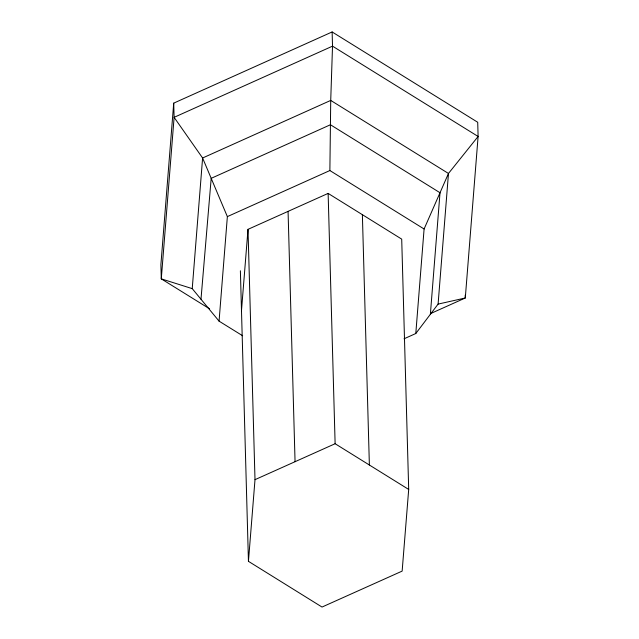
<?xml version="1.0" encoding="UTF-8"?>
<svg xmlns="http://www.w3.org/2000/svg" width="639" height="639" viewBox="0 0 639 639"><rect width="100%" height="100%" fill="white"/><g stroke="black" fill="none" stroke-linecap="round" stroke-linejoin="round"><path stroke-width="0.96" d="M404.008 338.822L415.797 333.518L424.096 228.994L329.876 170.541L330.722 100.419L332.52 46.152L332.128 31.95L173.712 103.143L160.892 264.666L161.284 278.86L209.536 308.797M242.62 335.755L219.065 321.145L192.235 288.636L202.603 158.001L174.112 117.344L173.712 103.143M219.065 321.145L227.364 216.613L202.603 158.001L330.722 100.419L448.474 173.473L438.098 304.1L415.797 333.518M430.366 314.308L440.015 192.738L330.427 124.749L211.189 178.337L200.989 299.244M241.454 311.009L248.004 229.345L328.134 193.401L401.707 239.122L408.696 489.442L402.147 571.106L322.024 607.05L248.443 561.33L240.384 270.776M248.443 561.33L255.001 479.665L248.004 229.345M424.096 228.994L448.474 173.473L478.108 136.466L477.716 122.273L332.128 31.95M227.364 216.613L329.876 170.541M430.694 313.533L465.288 297.99L478.108 136.466L332.52 46.152L174.112 117.344L161.284 278.86L192.235 288.636M255.001 479.665L335.124 443.722L408.696 489.442M438.098 304.1L465.288 297.99L465.208 295.146M362.377 214.688L369.374 465.008M328.134 193.401L335.124 443.722M288.069 211.373L295.058 461.693"/></g></svg>
